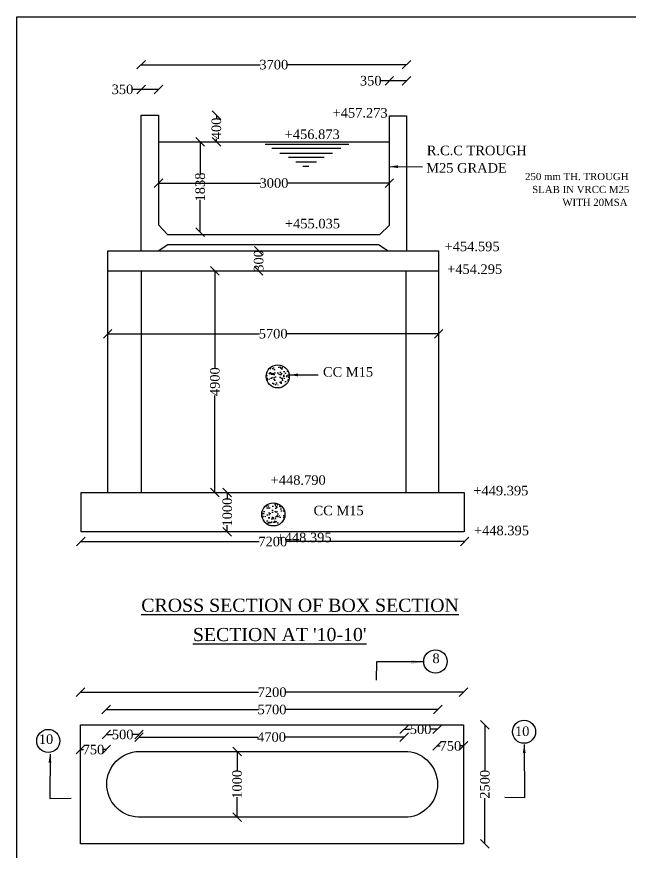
# Model space of a CAD drawing. Header units: millimetres. Extents: x 2133338 to 2187561, y 45599956 to 45638316.
# Drawn here: x 2133338 to 2146180, y 45620819 to 45638316 of the extents above; entities that cross this region are included whole.
import ezdxf

# ---------------------------------------------------------------- set-up
doc = ezdxf.new("R2010")
doc.units = ezdxf.units.MM
doc.header["$MEASUREMENT"] = 0
for name, color, linetype in [('DIMENSION', 7, 'Continuous'), ('DRAWING', 2, 'Continuous'), ('TEXT', 7, 'Continuous')]:
    doc.layers.add(name, color=color, linetype=linetype)
doc.styles.get("Standard").update_dxf_attribs({"font": 'times.ttf', "height": 200})
doc.dimstyles.get("Standard").update_dxf_attribs({"dimtxt": 200, "dimasz": 180, "dimexe": 0.18, "dimexo": 0.0625, "dimgap": 0.09, "dimtad": 0, "dimdec": 0, "dimzin": 0, "dimdsep": 46, "dimtxsty": 'Standard', "dimblk": 'OBLIQUE', "dimcen": 0.09, "dimse1": 1, "dimse2": 1, "dimadec": 0, "dimazin": 0, "dimtfac": 1, "dimtdec": 0, "dimtofl": 0, "dimtmove": 0, "dimatfit": 3, "dimfxl": 1, "dimtolj": 1, "dimtzin": 0, "dimarcsym": 0})

# ---------------------------------------------------------------- blocks, each defined once
blk = doc.blocks.new('_Oblique')
at = {"color": 0, "linetype": 'ByBlock', "lineweight": -2}
blk.add_line((-0.5, -0.5), (0.5, 0.5), dxfattribs=at)
blk = doc.blocks.new('*D54')
at = {"layer": 'Defpoints', "color": 0, "transparency": 16777216}
for p in [(2135942, 45636794), (2135942, 45636256), (2136307, 45636256)]:
    blk.add_point(p, dxfattribs=at)
at = {"layer": 'DIMENSION', "color": 0, "lineweight": -2, "transparency": 16777216}
for p, q in [((2135942, 45636794), (2135762, 45636794)), ((2136307, 45636794), (2135942, 45636794))]:
    blk.add_line(p, q, dxfattribs=at)
at = {"layer": 'DIMENSION', "color": 0, "lineweight": -2, "transparency": 16777216, "xscale": 180, "yscale": 180, "zscale": 180, "rotation": 180}
blk.add_blockref('_Oblique', (2135942, 45636794), dxfattribs=at)
at = {"layer": 'DIMENSION', "color": 0, "lineweight": -2, "transparency": 16777216, "xscale": 180, "yscale": 180, "zscale": 180}
blk.add_blockref('_Oblique', (2136307, 45636794), dxfattribs=at)
at = {"layer": 'DIMENSION', "color": 0, "transparency": 16777216, "insert": (2135551, 45636794), "char_height": 200, "attachment_point": 5}
blk.add_mtext('\\A1;350', dxfattribs=at)
blk = doc.blocks.new('*D55')
at = {"layer": 'Defpoints', "color": 0, "transparency": 16777216}
for p in [(2141495, 45637311), (2135942, 45636256), (2141495, 45636238)]:
    blk.add_point(p, dxfattribs=at)
at = {"layer": 'DIMENSION', "color": 0, "lineweight": -2, "transparency": 16777216}
for p, q in [((2135942, 45637311), (2138434, 45637311)), ((2141495, 45637311), (2139002, 45637311))]:
    blk.add_line(p, q, dxfattribs=at)
at = {"layer": 'DIMENSION', "color": 0, "lineweight": -2, "transparency": 16777216, "xscale": 180, "yscale": 180, "zscale": 180, "rotation": 180}
blk.add_blockref('_Oblique', (2135942, 45637311), dxfattribs=at)
at = {"layer": 'DIMENSION', "color": 0, "lineweight": -2, "transparency": 16777216, "xscale": 180, "yscale": 180, "zscale": 180}
blk.add_blockref('_Oblique', (2141495, 45637311), dxfattribs=at)
at = {"layer": 'DIMENSION', "color": 0, "transparency": 16777216, "insert": (2138718, 45637311), "char_height": 200, "attachment_point": 5}
blk.add_mtext('\\A1;3700', dxfattribs=at)
blk = doc.blocks.new('*D56')
at = {"layer": 'Defpoints', "color": 0, "transparency": 16777216}
for p in [(2141137, 45636975), (2141137, 45636238), (2141495, 45636238)]:
    blk.add_point(p, dxfattribs=at)
at = {"layer": 'DIMENSION', "color": 0, "lineweight": -2, "transparency": 16777216}
for p, q in [((2141137, 45636975), (2140957, 45636975)), ((2141495, 45636975), (2141137, 45636975))]:
    blk.add_line(p, q, dxfattribs=at)
at = {"layer": 'DIMENSION', "color": 0, "lineweight": -2, "transparency": 16777216, "xscale": 180, "yscale": 180, "zscale": 180, "rotation": 180}
blk.add_blockref('_Oblique', (2141137, 45636975), dxfattribs=at)
at = {"layer": 'DIMENSION', "color": 0, "lineweight": -2, "transparency": 16777216, "xscale": 180, "yscale": 180, "zscale": 180}
blk.add_blockref('_Oblique', (2141495, 45636975), dxfattribs=at)
at = {"layer": 'DIMENSION', "color": 0, "transparency": 16777216, "insert": (2140747, 45636975), "char_height": 200, "attachment_point": 5}
blk.add_mtext('\\A1;350', dxfattribs=at)
blk = doc.blocks.new('*D57')
at = {"layer": 'Defpoints', "color": 0, "transparency": 16777216}
for p in [(2136415, 45635696), (2137178, 45635696), (2136451, 45633805)]:
    blk.add_point(p, dxfattribs=at)
at = {"layer": 'DIMENSION', "color": 0, "lineweight": -2, "transparency": 16777216}
for p, q in [((2137178, 45635696), (2137178, 45635020)), ((2137178, 45633805), (2137178, 45634481))]:
    blk.add_line(p, q, dxfattribs=at)
at = {"layer": 'DIMENSION', "color": 0, "lineweight": -2, "transparency": 16777216, "xscale": 180, "yscale": 180, "zscale": 180}
for p, rotation in [((2137178, 45635696), 90), ((2137178, 45633805), 270)]:
    blk.add_blockref('_Oblique', p, dxfattribs=dict(at, rotation=rotation))
at = {"layer": 'DIMENSION', "color": 0, "transparency": 16777216, "insert": (2137178, 45634750), "char_height": 200, "attachment_point": 5, "rotation": 90}
blk.add_mtext('\\A1;1838', dxfattribs=at)
blk = doc.blocks.new('*D58')
at = {"layer": 'Defpoints', "color": 0, "transparency": 16777216}
for p in [(2136307, 45634928), (2141137, 45634928), (2141137, 45634833)]:
    blk.add_point(p, dxfattribs=at)
at = {"layer": 'DIMENSION', "color": 0, "lineweight": -2, "transparency": 16777216}
for p, q in [((2136307, 45634833), (2138438, 45634833)), ((2141137, 45634833), (2139006, 45634833))]:
    blk.add_line(p, q, dxfattribs=at)
at = {"layer": 'DIMENSION', "color": 0, "lineweight": -2, "transparency": 16777216, "xscale": 180, "yscale": 180, "zscale": 180, "rotation": 180}
blk.add_blockref('_Oblique', (2136307, 45634833), dxfattribs=at)
at = {"layer": 'DIMENSION', "color": 0, "lineweight": -2, "transparency": 16777216, "xscale": 180, "yscale": 180, "zscale": 180}
blk.add_blockref('_Oblique', (2141137, 45634833), dxfattribs=at)
at = {"layer": 'DIMENSION', "color": 0, "transparency": 16777216, "insert": (2138722, 45634833), "char_height": 200, "attachment_point": 5}
blk.add_mtext('\\A1;3000', dxfattribs=at)
blk = doc.blocks.new('*D59')
at = {"layer": 'Defpoints', "color": 0, "transparency": 16777216}
for p in [(2138306, 45633414), (2138306, 45632992), (2138402, 45632992)]:
    blk.add_point(p, dxfattribs=at)
at = {"layer": 'DIMENSION', "color": 0, "lineweight": -2, "transparency": 16777216}
for p, q in [((2138402, 45633414), (2138402, 45633414)), ((2138402, 45632992), (2138402, 45632993))]:
    blk.add_line(p, q, dxfattribs=at)
at = {"layer": 'DIMENSION', "color": 0, "lineweight": -2, "transparency": 16777216, "xscale": 180, "yscale": 180, "zscale": 180}
for p, rotation in [((2138402, 45633414), 90), ((2138402, 45632992), 270)]:
    blk.add_blockref('_Oblique', p, dxfattribs=dict(at, rotation=rotation))
at = {"layer": 'DIMENSION', "color": 0, "transparency": 16777216, "insert": (2138402, 45633203), "char_height": 200, "attachment_point": 5, "rotation": 90}
blk.add_mtext('\\A1;300', dxfattribs=at)
blk = doc.blocks.new('*D60')
at = {"layer": 'Defpoints', "color": 0, "transparency": 16777216}
for p in [(2135241, 45631712), (2142169, 45631712), (2142169, 45631677)]:
    blk.add_point(p, dxfattribs=at)
at = {"layer": 'DIMENSION', "color": 0, "lineweight": -2, "transparency": 16777216}
for p, q in [((2135241, 45631677), (2138422, 45631677)), ((2142169, 45631677), (2138988, 45631677))]:
    blk.add_line(p, q, dxfattribs=at)
at = {"layer": 'DIMENSION', "color": 0, "lineweight": -2, "transparency": 16777216, "xscale": 180, "yscale": 180, "zscale": 180, "rotation": 180}
blk.add_blockref('_Oblique', (2135241, 45631677), dxfattribs=at)
at = {"layer": 'DIMENSION', "color": 0, "lineweight": -2, "transparency": 16777216, "xscale": 180, "yscale": 180, "zscale": 180}
blk.add_blockref('_Oblique', (2142169, 45631677), dxfattribs=at)
at = {"layer": 'DIMENSION', "color": 0, "transparency": 16777216, "insert": (2138705, 45631677), "char_height": 200, "attachment_point": 5}
blk.add_mtext('\\A1;5700', dxfattribs=at)
blk = doc.blocks.new('*D61')
at = {"layer": 'Defpoints', "color": 0, "transparency": 16777216}
for p in [(2137537, 45632992), (2137485, 45628355), (2137537, 45628355)]:
    blk.add_point(p, dxfattribs=at)
at = {"layer": 'DIMENSION', "color": 0, "lineweight": -2, "transparency": 16777216}
for p, q in [((2137485, 45632992), (2137485, 45630961)), ((2137485, 45628355), (2137485, 45630386))]:
    blk.add_line(p, q, dxfattribs=at)
at = {"layer": 'DIMENSION', "color": 0, "lineweight": -2, "transparency": 16777216, "xscale": 180, "yscale": 180, "zscale": 180}
for p, rotation in [((2137485, 45632992), 90), ((2137485, 45628355), 270)]:
    blk.add_blockref('_Oblique', p, dxfattribs=dict(at, rotation=rotation))
at = {"layer": 'DIMENSION', "color": 0, "transparency": 16777216, "insert": (2137485, 45630673), "char_height": 200, "attachment_point": 5, "rotation": 90}
blk.add_mtext('\\A1;4900', dxfattribs=at)
blk = doc.blocks.new('*D62')
at = {"layer": 'Defpoints', "color": 0, "transparency": 16777216}
for p in [(2142713, 45627324), (2134681, 45626958), (2142713, 45626946)]:
    blk.add_point(p, dxfattribs=at)
at = {"layer": 'DIMENSION', "color": 0, "lineweight": -2, "transparency": 16777216}
for p, q in [((2134681, 45627324), (2138413, 45627324)), ((2142713, 45627324), (2138982, 45627324))]:
    blk.add_line(p, q, dxfattribs=at)
at = {"layer": 'DIMENSION', "color": 0, "lineweight": -2, "transparency": 16777216, "xscale": 180, "yscale": 180, "zscale": 180, "rotation": 180}
blk.add_blockref('_Oblique', (2134681, 45627324), dxfattribs=at)
at = {"layer": 'DIMENSION', "color": 0, "lineweight": -2, "transparency": 16777216, "xscale": 180, "yscale": 180, "zscale": 180}
blk.add_blockref('_Oblique', (2142713, 45627324), dxfattribs=at)
at = {"layer": 'DIMENSION', "color": 0, "transparency": 16777216, "insert": (2138697, 45627324), "char_height": 200, "attachment_point": 5}
blk.add_mtext('\\A1;7200', dxfattribs=at)
blk = doc.blocks.new('*D63')
at = {"layer": 'Defpoints', "color": 0, "transparency": 16777216}
for p in [(2137745, 45628355), (2137807, 45628355), (2137807, 45627530)]:
    blk.add_point(p, dxfattribs=at)
at = {"layer": 'DIMENSION', "color": 0, "lineweight": -2, "transparency": 16777216}
for p, q in [((2137745, 45628355), (2137745, 45628215)), ((2137745, 45627530), (2137745, 45627669))]:
    blk.add_line(p, q, dxfattribs=at)
at = {"layer": 'DIMENSION', "color": 0, "lineweight": -2, "transparency": 16777216, "xscale": 180, "yscale": 180, "zscale": 180}
for p, rotation in [((2137745, 45628355), 90), ((2137745, 45627530), 270)]:
    blk.add_blockref('_Oblique', p, dxfattribs=dict(at, rotation=rotation))
at = {"layer": 'DIMENSION', "color": 0, "transparency": 16777216, "insert": (2137745, 45627942), "char_height": 200, "attachment_point": 5, "rotation": 90}
blk.add_mtext('\\A1;1000', dxfattribs=at)
blk = doc.blocks.new('*D66')
at = {"layer": 'Defpoints', "color": 0, "transparency": 16777216}
for p in [(2135213, 45623284), (2135213, 45622932), (2135897, 45622932)]:
    blk.add_point(p, dxfattribs=at)
at = {"layer": 'DIMENSION', "color": 0, "lineweight": -2, "transparency": 16777216}
for p, q in [((2135213, 45623284), (2135346, 45623284)), ((2135897, 45623284), (2135765, 45623284))]:
    blk.add_line(p, q, dxfattribs=at)
at = {"layer": 'DIMENSION', "color": 0, "lineweight": -2, "transparency": 16777216, "xscale": 180, "yscale": 180, "zscale": 180, "rotation": 180}
blk.add_blockref('_Oblique', (2135213, 45623284), dxfattribs=at)
at = {"layer": 'DIMENSION', "color": 0, "lineweight": -2, "transparency": 16777216, "xscale": 180, "yscale": 180, "zscale": 180}
blk.add_blockref('_Oblique', (2135897, 45623284), dxfattribs=at)
at = {"layer": 'DIMENSION', "color": 0, "transparency": 16777216, "insert": (2135555, 45623284), "char_height": 200, "attachment_point": 5}
blk.add_mtext('\\A1;500', dxfattribs=at)
blk = doc.blocks.new('*D67')
at = {"layer": 'Defpoints', "color": 0, "transparency": 16777216}
for p in [(2134675, 45622969), (2134675, 45622932), (2135213, 45622932)]:
    blk.add_point(p, dxfattribs=at)
at = {"layer": 'DIMENSION', "color": 0, "lineweight": -2, "transparency": 16777216}
for p, q in [((2134675, 45622969), (2134733, 45622969)), ((2135213, 45622969), (2135155, 45622969))]:
    blk.add_line(p, q, dxfattribs=at)
at = {"layer": 'DIMENSION', "color": 0, "lineweight": -2, "transparency": 16777216, "xscale": 180, "yscale": 180, "zscale": 180, "rotation": 180}
blk.add_blockref('_Oblique', (2134675, 45622969), dxfattribs=at)
at = {"layer": 'DIMENSION', "color": 0, "lineweight": -2, "transparency": 16777216, "xscale": 180, "yscale": 180, "zscale": 180}
blk.add_blockref('_Oblique', (2135213, 45622969), dxfattribs=at)
at = {"layer": 'DIMENSION', "color": 0, "transparency": 16777216, "insert": (2134944, 45622969), "char_height": 200, "attachment_point": 5}
blk.add_mtext('\\A1;750', dxfattribs=at)
blk = doc.blocks.new('*D68')
at = {"layer": 'Defpoints', "color": 0, "transparency": 16777216}
for p in [(2137950, 45622932), (2137950, 45621553), (2137950, 45621553)]:
    blk.add_point(p, dxfattribs=at)
at = {"layer": 'DIMENSION', "color": 0, "lineweight": -2, "transparency": 16777216}
for p, q in [((2137950, 45622932), (2137950, 45622515)), ((2137950, 45621553), (2137950, 45621970))]:
    blk.add_line(p, q, dxfattribs=at)
at = {"layer": 'DIMENSION', "color": 0, "lineweight": -2, "transparency": 16777216, "xscale": 180, "yscale": 180, "zscale": 180}
for p, rotation in [((2137950, 45622932), 90), ((2137950, 45621553), 270)]:
    blk.add_blockref('_Oblique', p, dxfattribs=dict(at, rotation=rotation))
at = {"layer": 'DIMENSION', "color": 0, "transparency": 16777216, "insert": (2137950, 45622242), "char_height": 200, "attachment_point": 5, "rotation": 90}
blk.add_mtext('\\A1;1000', dxfattribs=at)
blk = doc.blocks.new('*D69')
at = {"layer": 'Defpoints', "color": 0, "transparency": 16777216}
for p in [(2141445, 45623231), (2135897, 45622932), (2141445, 45622932)]:
    blk.add_point(p, dxfattribs=at)
at = {"layer": 'DIMENSION', "color": 0, "lineweight": -2, "transparency": 16777216}
for p, q in [((2135897, 45623231), (2138383, 45623231)), ((2141445, 45623231), (2138959, 45623231))]:
    blk.add_line(p, q, dxfattribs=at)
at = {"layer": 'DIMENSION', "color": 0, "lineweight": -2, "transparency": 16777216, "xscale": 180, "yscale": 180, "zscale": 180, "rotation": 180}
blk.add_blockref('_Oblique', (2135897, 45623231), dxfattribs=at)
at = {"layer": 'DIMENSION', "color": 0, "lineweight": -2, "transparency": 16777216, "xscale": 180, "yscale": 180, "zscale": 180}
blk.add_blockref('_Oblique', (2141445, 45623231), dxfattribs=at)
at = {"layer": 'DIMENSION', "color": 0, "transparency": 16777216, "insert": (2138671, 45623231), "char_height": 200, "attachment_point": 5}
blk.add_mtext('\\A1;4700', dxfattribs=at)
blk = doc.blocks.new('*D70')
at = {"layer": 'Defpoints', "color": 0, "transparency": 16777216}
for p in [(2142137, 45623394), (2141445, 45623231), (2142137, 45623226)]:
    blk.add_point(p, dxfattribs=at)
at = {"layer": 'DIMENSION', "color": 0, "lineweight": -2, "transparency": 16777216}
for p, q in [((2141445, 45623394), (2141582, 45623394)), ((2142137, 45623394), (2142000, 45623394))]:
    blk.add_line(p, q, dxfattribs=at)
at = {"layer": 'DIMENSION', "color": 0, "lineweight": -2, "transparency": 16777216, "xscale": 180, "yscale": 180, "zscale": 180, "rotation": 180}
blk.add_blockref('_Oblique', (2141445, 45623394), dxfattribs=at)
at = {"layer": 'DIMENSION', "color": 0, "lineweight": -2, "transparency": 16777216, "xscale": 180, "yscale": 180, "zscale": 180}
blk.add_blockref('_Oblique', (2142137, 45623394), dxfattribs=at)
at = {"layer": 'DIMENSION', "color": 0, "transparency": 16777216, "insert": (2141791, 45623394), "char_height": 200, "attachment_point": 5}
blk.add_mtext('\\A1;500', dxfattribs=at)
blk = doc.blocks.new('*D71')
at = {"layer": 'Defpoints', "color": 0, "transparency": 16777216}
for p in [(2142137, 45623046), (2142691, 45623046), (2142691, 45623046)]:
    blk.add_point(p, dxfattribs=at)
at = {"layer": 'DIMENSION', "color": 0, "lineweight": -2, "transparency": 16777216}
for p, q in [((2142137, 45623046), (2142203, 45623046)), ((2142691, 45623046), (2142625, 45623046))]:
    blk.add_line(p, q, dxfattribs=at)
at = {"layer": 'DIMENSION', "color": 0, "lineweight": -2, "transparency": 16777216, "xscale": 180, "yscale": 180, "zscale": 180, "rotation": 180}
blk.add_blockref('_Oblique', (2142137, 45623046), dxfattribs=at)
at = {"layer": 'DIMENSION', "color": 0, "lineweight": -2, "transparency": 16777216, "xscale": 180, "yscale": 180, "zscale": 180}
blk.add_blockref('_Oblique', (2142691, 45623046), dxfattribs=at)
at = {"layer": 'DIMENSION', "color": 0, "transparency": 16777216, "insert": (2142414, 45623046), "char_height": 200, "attachment_point": 5}
blk.add_mtext('\\A1;750', dxfattribs=at)
blk = doc.blocks.new('*D72')
at = {"layer": 'Defpoints', "color": 0, "transparency": 16777216}
for p in [(2142691, 45623486), (2142691, 45620998), (2143136, 45620998)]:
    blk.add_point(p, dxfattribs=at)
at = {"layer": 'DIMENSION', "color": 0, "lineweight": -2, "transparency": 16777216}
for p, q in [((2143136, 45623486), (2143136, 45622529)), ((2143136, 45620998), (2143136, 45621955))]:
    blk.add_line(p, q, dxfattribs=at)
at = {"layer": 'DIMENSION', "color": 0, "lineweight": -2, "transparency": 16777216, "xscale": 180, "yscale": 180, "zscale": 180}
for p, rotation in [((2143136, 45623486), 90), ((2143136, 45620998), 270)]:
    blk.add_blockref('_Oblique', p, dxfattribs=dict(at, rotation=rotation))
at = {"layer": 'DIMENSION', "color": 0, "transparency": 16777216, "insert": (2143136, 45622242), "char_height": 200, "attachment_point": 5, "rotation": 90}
blk.add_mtext('\\A1;2500', dxfattribs=at)
blk = doc.blocks.new('*D87')
at = {"layer": 'Defpoints', "color": 0, "transparency": 16777216}
for p in [(2142691, 45624170), (2134675, 45623486), (2142691, 45623486)]:
    blk.add_point(p, dxfattribs=at)
at = {"layer": 'DIMENSION', "color": 0, "lineweight": -2, "transparency": 16777216}
for p, q in [((2134675, 45624170), (2138398, 45624170)), ((2142691, 45624170), (2138968, 45624170))]:
    blk.add_line(p, q, dxfattribs=at)
at = {"layer": 'DIMENSION', "color": 0, "lineweight": -2, "transparency": 16777216, "xscale": 180, "yscale": 180, "zscale": 180, "rotation": 180}
blk.add_blockref('_Oblique', (2134675, 45624170), dxfattribs=at)
at = {"layer": 'DIMENSION', "color": 0, "lineweight": -2, "transparency": 16777216, "xscale": 180, "yscale": 180, "zscale": 180}
blk.add_blockref('_Oblique', (2142691, 45624170), dxfattribs=at)
at = {"layer": 'DIMENSION', "color": 0, "transparency": 16777216, "insert": (2138683, 45624170), "char_height": 200, "attachment_point": 5}
blk.add_mtext('\\A1;7200', dxfattribs=at)
blk = doc.blocks.new('*D88')
at = {"layer": 'Defpoints', "color": 0, "transparency": 16777216}
for p in [(2135210, 45623858), (2135210, 45623807), (2142151, 45623833)]:
    blk.add_point(p, dxfattribs=at)
at = {"layer": 'DIMENSION', "color": 0, "lineweight": -2, "transparency": 16777216}
for p, q in [((2135210, 45623807), (2138398, 45623807)), ((2142151, 45623807), (2138964, 45623807))]:
    blk.add_line(p, q, dxfattribs=at)
at = {"layer": 'DIMENSION', "color": 0, "lineweight": -2, "transparency": 16777216, "xscale": 180, "yscale": 180, "zscale": 180, "rotation": 180}
blk.add_blockref('_Oblique', (2135210, 45623807), dxfattribs=at)
at = {"layer": 'DIMENSION', "color": 0, "lineweight": -2, "transparency": 16777216, "xscale": 180, "yscale": 180, "zscale": 180}
blk.add_blockref('_Oblique', (2142151, 45623807), dxfattribs=at)
at = {"layer": 'DIMENSION', "color": 0, "transparency": 16777216, "insert": (2138681, 45623807), "char_height": 200, "attachment_point": 5}
blk.add_mtext('\\A1;5700', dxfattribs=at)
blk = doc.blocks.new('*D155')
at = {"layer": 'Defpoints', "color": 0, "transparency": 16777216}
for p in [(2136307, 45636256), (2136307, 45635696), (2137517, 45635696)]:
    blk.add_point(p, dxfattribs=at)
at = {"layer": 'DIMENSION', "color": 0, "lineweight": -2, "transparency": 16777216}
for p, q in [((2137517, 45636256), (2137517, 45636190)), ((2137517, 45635696), (2137517, 45635762))]:
    blk.add_line(p, q, dxfattribs=at)
at = {"layer": 'DIMENSION', "color": 0, "lineweight": -2, "transparency": 16777216, "xscale": 180, "yscale": 180, "zscale": 180}
for p, rotation in [((2137517, 45636256), 90), ((2137517, 45635696), 270)]:
    blk.add_blockref('_Oblique', p, dxfattribs=dict(at, rotation=rotation))
at = {"layer": 'DIMENSION', "color": 0, "transparency": 16777216, "insert": (2137517, 45635976), "char_height": 200, "attachment_point": 5, "rotation": 90}
blk.add_mtext('\\A1;400', dxfattribs=at)

msp = doc.modelspace()

# ---------------------------------------------------------------- hatches: boundary and pattern name
at = {"layer": 'DRAWING'}
h = msp.add_hatch(dxfattribs=at)
h.set_pattern_fill('AR-CONC', color=0, scale=30, style=0)
h.set_pattern_definition([(50, (0, 0), (215.1780548, -18.8256405), [22.5, -247.5]), (355, (0, 0), (-41.6254001, 225.6576401), [18, -198]), (100.4514, (17.93, -1.57), (173.5528145, 206.8318626), [19.122057, -210.3426336]), (46.1842, (0, 60), (320.1723146, -49.6557043), [33.75, -371.25]), (96.6356, (26.68, 55.86), (280.3988117, 292.2353613), [28.6830864, -315.5139]), (351.1842, (0, 60), (280.3985835, 292.2355803), [27, -297]), (21, (30, 45), (179.07211564, -120.7856672), [22.5, -247.5]), (326, (30, 45), (72.9945996, 217.5450135), [18, -198]), (71.4514, (44.92, 34.93), (252.0667886, 96.759149), [19.122057, -210.3426336]), (37.5, (0, 0), (3.6479566, 99.86815615), [0, -195.6, 0, -201, 0, -198.75]), (7.5, (0, 0), (78.92086123, 118.32351356), [0, -114.6, 0, -191.1, 0, -75.75]), (327.5, (-66.9, 0), (160.14673085, -6.76646152), [0, -75, 0, -234, 0, -310.5]), (317.5, (-96.9, 0), (174.9558508, 30.0314947), [0, -97.5, 0, -155.4, 0, -220.5])])
edge = h.paths.add_edge_path()
edge.add_arc((2138801.3, 45630784.5), 242, 0, 360)
edge = h.paths.add_edge_path()
edge.add_arc((2138709.1, 45627894), 242.6, 0, 360)

# ---------------------------------------------------------------- linework, layer by layer
at = {"layer": 'DIMENSION', "color": 0}
msp.add_lwpolyline([(2187485.7, 45599956.5), (2133337.6, 45599956.5), (2133337.6, 45638315.9), (2187485.7, 45638315.9)], close=True, dxfattribs=at)
for centre, radius in [((2142101.6, 45624814.1), 245.5), ((2143956.3, 45623342.1), 241.4), ((2133998.8, 45623150), 242.5)]:
    msp.add_circle(centre, radius, dxfattribs=at)
at = {"layer": 'DRAWING', "color": 0}
for points in [[(2135941.8, 45633414.3), (2135941.8, 45636255.6), (2136307.1, 45636255.6), (2136307.1, 45633958.1), (2136497, 45633756), (2140939.1, 45633756), (2141137.1, 45633951.6), (2141137.1, 45636237.8), (2141494.8, 45636237.8), (2141494.8, 45633414.3)], [(2136307.1, 45635695.7), (2141137.1, 45635695.7)], [(2138537.4, 45635646.4), (2140288.2, 45635646.4)], [(2140120.7, 45635554.9), (2138678.1, 45635554.9)], [(2138847.8, 45635459), (2139948.8, 45635459)], [(2139774.6, 45635367.5), (2139024.3, 45635367.5)], [(2139178.3, 45635278.3), (2139613.8, 45635278.3)], [(2139325.7, 45635184.6), (2139450.8, 45635184.6)], [(2136295.9, 45633414.3), (2136499.3, 45633548.7), (2140911.3, 45633548.7), (2141109.2, 45633414.3)], [(2135241.4, 45628354.5), (2135241.4, 45633414.3), (2142168.9, 45633414.3), (2142168.9, 45628354.5)], [(2135241.4, 45632992.4), (2142168.9, 45632992.4)], [(2135940, 45632992.4), (2135940, 45628354.5)], [(2141482.3, 45632992.4), (2141482.3, 45628354.5)]]:
    msp.add_lwpolyline(points, dxfattribs=at)
for points in [[(2134683.8, 45628354.5), (2142706.1, 45628354.5), (2142706.1, 45627529.8), (2134683.8, 45627529.8)], [(2134675.4, 45623486.1), (2142690.5, 45623486.1), (2142690.5, 45620998), (2134675.4, 45620998)]]:
    msp.add_lwpolyline(points, close=True, dxfattribs=at)
msp.add_lwpolyline([(2135897.4, 45622931.5), (2141520.8, 45622931.5, -0.9075522), (2141520.8, 45621553.3), (2135882.5, 45621553.3, -0.9688991), (2135897.4, 45622931.5, -0.9786473)], format="xyb", dxfattribs=at)
for centre, radius in [((2138801.3, 45630784.5), 242), ((2138709.1, 45627894), 242.6)]:
    msp.add_circle(centre, radius, dxfattribs=at)

# ---------------------------------------------------------------- texts
at = {"layer": 'TEXT', "color": 0}
for s, height, p in [('+457.273', 200, (2139948.7, 45636203)), ('+456.873', 200, (2138946.5, 45635754.3)), ('R.C.C TROUGH', 200, (2141922, 45635415.2)), ('M25 GRADE', 200, (2141908.6, 45635050)), ('250 mm TH. TROUGH ', 150, (2143978.2, 45634894.8)), ('SLAB IN VRCC M25 ', 150, (2144126.5, 45634623.8)), ('WITH 20MSA', 150, (2144757.1, 45634353.8)), ('+455.035', 200, (2138952.3, 45633884.1)), ('+454.595', 200, (2142292.4, 45633406)), ('+454.295', 200, (2142346.2, 45632929.7)), ('CC M15', 200, (2139747.9, 45630778.8)), ('+448.790', 200, (2138653.2, 45628513.9)), ('+449.395', 200, (2142894.9, 45628292.9)), ('CC M15', 200, (2139550.7, 45627875.4)), ('+448.395', 200, (2142907.2, 45627457.9)), ('+448.395', 200, (2138776.2, 45627310.5)), ('%%UCROSS SECTION OF BOX SECTION', 275, (2135944.6, 45625854.2)), ("%%USECTION AT '10-10'", 275, (2137024.3, 45625241.3)), ('8', 200, (2142039.3, 45624780.1)), ('10', 200, (2143766.1, 45623253.7)), ('10', 200, (2133799.4, 45623087.1))]:
    msp.add_text(s, height=height, dxfattribs=at).set_placement(p)

# ---------------------------------------------------------------- dimensions: what is measured, and where the dimension line sits
at = {"layer": 'DIMENSION', "color": 0}
for base, p1, p2, text, picture, middle in [((2141494.8, 45637311.3), (2135941.8, 45636255.6), (2141494.8, 45636237.8), '3700', '*D55', (2138718.3, 45637311.3)), ((2141137.1, 45636974.6), (2141494.8, 45636237.8), (2141137.1, 45636237.8), '350', '*D56', (2140746.7, 45636974.6)), ((2135941.8, 45636794.1), (2136307.1, 45636255.6), (2135941.8, 45636255.6), '350', '*D54', (2135551.5, 45636794.1)), ((2141137.1, 45634833.4), (2136307.1, 45634928.3), (2141137.1, 45634928.3), '3000', '*D58', (2138722.1, 45634833.4)), ((2142168.9, 45631676.7), (2135241.4, 45631711.6), (2142168.9, 45631711.6), '5700', '*D60', (2138705.2, 45631676.7)), ((2142713.3, 45627323.7), (2134681.4, 45626957.8), (2142713.3, 45626946), '7200', '*D62', (2138697.4, 45627323.7)), ((2142690.5, 45624169.7), (2134675.4, 45623486.1), (2142690.5, 45623486.1), '7200', '*D87', (2138683, 45624169.7)), ((2135210.5, 45623807.4), (2142151, 45623832.7), (2135210.5, 45623858), '5700', '*D88', (2138680.7, 45623807.4)), ((2135213.3, 45623284.4), (2135897.4, 45622931.5), (2135213.3, 45622931.5), '500', '*D66', (2135555.3, 45623284.4)), ((2142137.1, 45623394.1), (2141445.1, 45623230.5), (2142137.1, 45623226.4), '500', '*D70', (2141791.1, 45623394.1)), ((2141445.1, 45623230.5), (2135897.4, 45622931.5), (2141445.1, 45622931.5), '4700', '*D69', (2138671.2, 45623230.5)), ((2134675.4, 45622968.7), (2135213.3, 45622931.5), (2134675.4, 45622931.5), '750', '*D67', (2134944.3, 45622968.7)), ((2142690.5, 45623046.5), (2142137.1, 45623046.5), (2142690.5, 45623046.5), '750', '*D71', (2142413.8, 45623046.5))]:
    dim = msp.add_linear_dim(base=base, p1=p1, p2=p2, text=text, dimstyle='Standard', dxfattribs=at)
    dim.commit()
    dim.dimension.update_dxf_attribs({"geometry": picture, "text_midpoint": middle})
for base, p1, p2, text, picture, middle in [((2137517.4, 45635695.7), (2136307.1, 45636255.6), (2136307.1, 45635695.7), '400', '*D155', (2137517.4, 45635975.6)), ((2137177.9, 45635695.7), (2136451.4, 45633804.5), (2136415.4, 45635695.7), '1838', '*D57', (2137177.9, 45634750.1)), ((2138401.9, 45632992.4), (2138306.4, 45633414.3), (2138306.4, 45632992.4), '300', '*D59', (2138401.9, 45633203.4)), ((2137484.8, 45628354.5), (2137536.7, 45632992.4), (2137536.7, 45628354.5), '4900', '*D61', (2137484.8, 45630673.5)), ((2137745, 45628354.5), (2137806.5, 45627529.8), (2137806.5, 45628354.5), '1000', '*D63', (2137745, 45627942.2)), ((2143135.8, 45620998), (2142690.5, 45623486.1), (2142690.5, 45620998), '2500', '*D72', (2143135.8, 45622242)), ((2137950.3, 45621553.3), (2137950.3, 45622931.5), (2137950.3, 45621553.3), '1000', '*D68', (2137950.3, 45622242.4))]:
    dim = msp.add_linear_dim(base=base, p1=p1, p2=p2, angle=90, text=text, dimstyle='Standard', dxfattribs=at)
    dim.commit()
    dim.dimension.update_dxf_attribs({"geometry": picture, "text_midpoint": middle})

# ---------------------------------------------------------------- leaders
for points, override in [([(2141137.1, 45635176.5), (2141834.2, 45635171.9)], {"dimgap": 0.09, "dimtad": 0}), ([(2139041.6, 45630813.5), (2139644.8, 45630816.2)], {"dimgap": 0.09, "dimtad": 0}), ([(2141839.8, 45624803.7), (2140865.4, 45624804.6), (2140861.9, 45624420)], {"dimasz": 250, "dimgap": 0.09, "dimtad": 0}), ([(2143959.9, 45623079.2), (2143965.2, 45621959.6), (2143555.5, 45621963)], {"dimgap": 0.09, "dimtad": 0}), ([(2134034.4, 45622876.4), (2134031.3, 45621948.4), (2134477.3, 45621951.5)], {"dimgap": 0.09, "dimtad": 0})]:
    msp.add_leader(points, dimstyle='Standard', override=override, dxfattribs=at)

doc.saveas('drawing.dxf')
